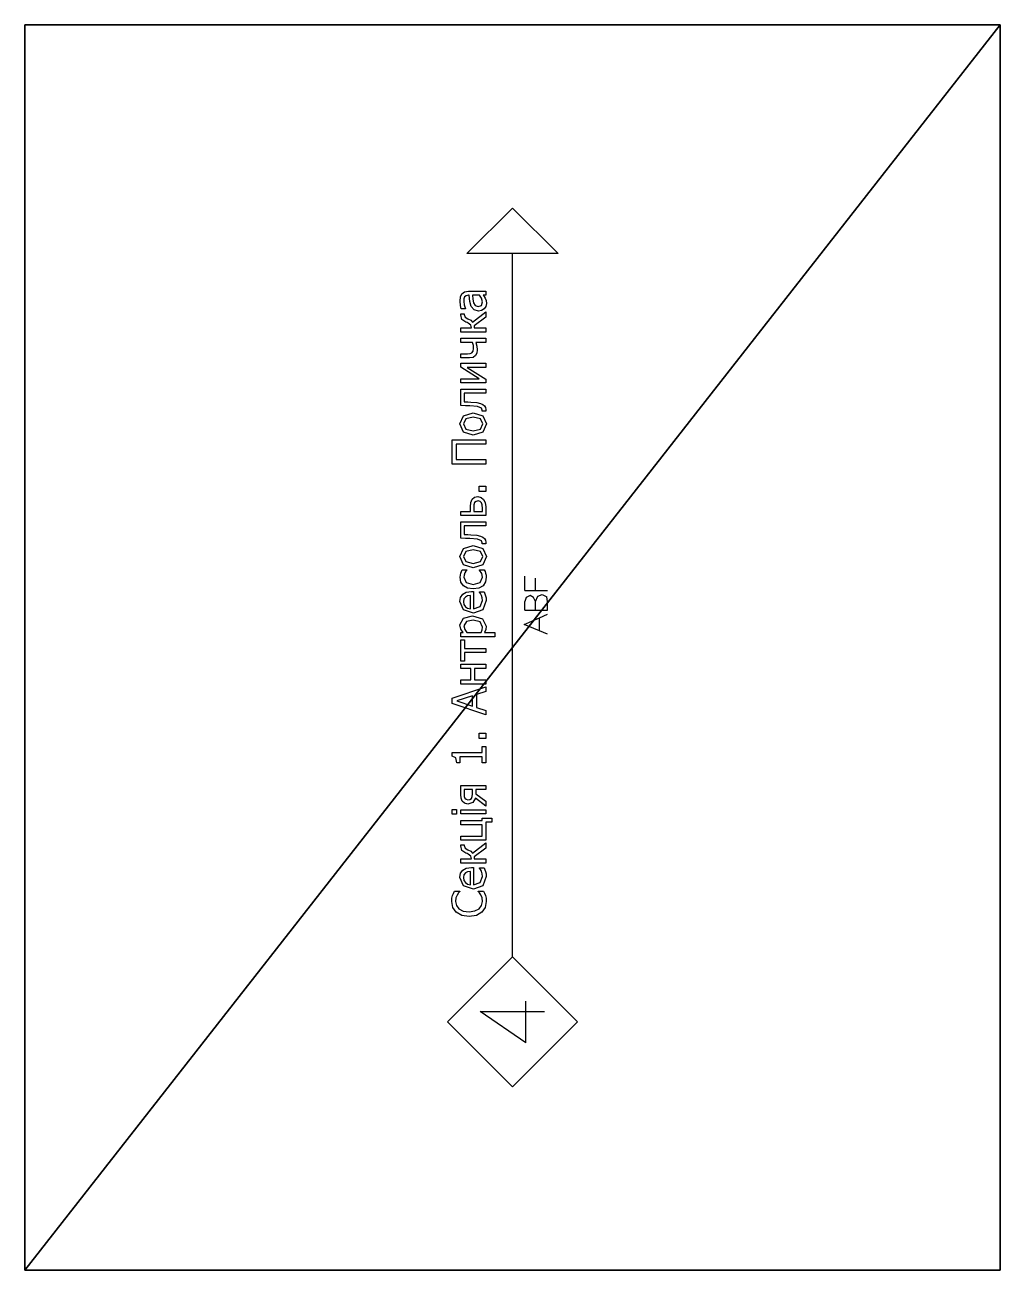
# Model space of a CAD drawing. Header units: millimetres. Extents: x -4450 to 26, y -548 to 1271.
# Drawn here: x -3230 to -2630, y 0 to 766 of the extents above; entities that cross this region are included whole.
import ezdxf

# ---------------------------------------------------------------- set-up
doc = ezdxf.new("R2010")
doc.units = ezdxf.units.MM
doc.header["$LTSCALE"] = 25.4
doc.layers.get('0').update_dxf_attribs({"true_color": 0xffffff})
doc.layers.add('ABF_cuttingLines', color=190, linetype='Continuous', true_color=0x9900ff)
doc.layers.add('ABF_Label', color=252, linetype='Continuous', true_color=0x777799)

# ---------------------------------------------------------------- blocks, each defined once
blk = doc.blocks.new('Group67#1')
at = {"layer": 'ABF_Label', "color": 0}
for p, q in [((-105.06, 16.97), (-104.64, 19.83)), ((-104.64, 19.83), (-103.43, 21.95)), ((-103.43, 21.95), (-101.58, 23.28)), ((-102.09, 20.92), (-102.94, 19.24)), ((-100.78, 21.92), (-102.09, 20.92)), ((-101.58, 23.28), (-99.19, 23.74)), ((-99.2, 22.26), (-100.78, 21.92)), ((-97.85, 22.09), (-99.2, 22.26)), ((-99.19, 23.74), (-97.96, 23.65)), ((-97.96, 23.65), (-96.89, 23.4)), ((-96.76, 21.64), (-97.85, 22.09)), ((-96.89, 23.4), (-96.03, 23.07)), ((-95.88, 21.06), (-96.76, 21.64)), ((-96.03, 23.07), (-95.16, 22.64)), ((-95.3, 20.55), (-95.88, 21.06)), ((-95.16, 20.55), (-95.3, 20.55)), ((-95.16, 22.64), (-95.16, 20.55)), ((-93.09, 19.11), (-89.82, 20.52)), ((-89.82, 20.52), (-88.2, 20.26)), ((-88.2, 20.26), (-86.98, 19.44)), ((-84.23, 10.47), (-84.23, 20.25)), ((-84.23, 20.25), (-82.58, 20.25)), ((-82.58, 20.25), (-82.58, 15.99)), ((-80.32, 18.28), (-79.25, 19.8)), ((-79.25, 19.8), (-77.47, 20.25)), ((-77.47, 20.25), (-77.03, 20.25)), ((-77.03, 20.25), (-77.03, 18.83)), ((-75.29, 10.47), (-75.29, 20.25)), ((-75.29, 20.25), (-73.65, 20.25)), ((-73.65, 20.25), (-73.65, 11.89)), ((-69.28, 11.89), (-69.28, 20.25)), ((-69.28, 20.25), (-67.63, 20.25)), ((-67.63, 20.25), (-67.63, 11.89)), ((-65.12, 21.89), (-65.12, 23.6)), ((-65.12, 23.6), (-63.24, 23.6)), ((-63.24, 21.89), (-65.12, 21.89)), ((-65, 10.47), (-65, 20.25)), ((-65, 20.25), (-63.36, 20.25)), ((-63.36, 20.25), (-63.36, 10.47)), ((-63.24, 23.6), (-63.24, 21.89)), ((-60.83, 18.74), (-59.97, 19.66)), ((-59.97, 19.66), (-58.86, 20.11)), ((-58.86, 20.11), (-57.37, 20.25)), ((-57.37, 20.25), (-53.85, 20.25)), ((-53.85, 20.25), (-53.85, 10.47)), ((-45.08, 21.73), (-43.1, 22.11)), ((-45.08, 20.54), (-45.08, 21.73)), ((-42.71, 20.54), (-45.08, 20.54)), ((-43.1, 22.11), (-42.39, 23.55)), ((-42.71, 11.8), (-42.71, 20.54)), ((-42.39, 23.55), (-41.03, 23.55)), ((-41.03, 23.55), (-41.03, 11.8)), ((-26.32, 10.47), (-21.92, 23.51)), ((-20.89, 21.74), (-22.9, 15.59)), ((-21.92, 23.51), (-19.78, 23.51)), ((-18.88, 15.59), (-20.89, 21.74)), ((-19.78, 23.51), (-15.38, 10.47)), ((-14.28, 10.47), (-14.28, 20.25)), ((-14.28, 20.25), (-12.63, 20.25)), ((-12.63, 20.25), (-12.63, 16.29)), ((-8.2, 16.29), (-8.2, 20.25)), ((-8.2, 20.25), (-6.56, 20.25)), ((-6.56, 20.25), (-6.56, 10.47)), ((-5.34, 18.8), (-5.34, 20.25)), ((-5.34, 20.25), (2.96, 20.25)), ((2.96, 20.25), (2.96, 18.8)), ((4.19, 6.86), (4.19, 20.25)), ((4.19, 20.25), (5.84, 20.25)), ((5.84, 20.25), (5.84, 19.23)), ((5.84, 19.23), (7.2, 20.15)), ((7.2, 20.15), (8.83, 20.52)), ((8.83, 20.52), (11.46, 19.19)), ((14.68, 19.11), (17.96, 20.52)), ((17.96, 20.52), (19.57, 20.26)), ((19.57, 20.26), (20.8, 19.44)), ((24.14, 19.15), (25.58, 20.13)), ((25.58, 20.13), (27.44, 20.48)), ((27.44, 20.48), (28.99, 20.25)), ((28.99, 20.25), (30.33, 19.72)), ((30.33, 19.72), (30.33, 17.88)), ((32.34, 19.16), (35.51, 20.52)), ((35.51, 20.52), (38.68, 19.17)), ((42.64, 18.38), (42.69, 20.25)), ((42.69, 20.25), (49.14, 20.25)), ((49.14, 20.25), (49.14, 10.47)), ((51.52, 10.47), (51.52, 20.25)), ((51.52, 20.25), (53.17, 20.25)), ((53.17, 20.25), (53.17, 16.44)), ((71.67, 10.47), (71.67, 23.51)), ((71.67, 23.51), (81.14, 23.51)), ((79.4, 21.97), (73.4, 21.97)), ((73.4, 21.97), (73.4, 10.47)), ((79.4, 10.47), (79.4, 21.97)), ((81.14, 23.51), (81.14, 10.47)), ((84.16, 19.16), (87.34, 20.52)), ((87.34, 20.52), (90.51, 19.17)), ((94.46, 18.38), (94.52, 20.25)), ((94.52, 20.25), (100.97, 20.25)), ((100.97, 20.25), (100.97, 10.47)), ((103.35, 10.47), (103.35, 20.25)), ((103.35, 20.25), (104.98, 20.25)), ((104.98, 20.25), (104.98, 13.07)), ((104.98, 13.07), (109.53, 20.25)), ((109.53, 20.25), (111.07, 20.25)), ((111.07, 20.25), (111.07, 10.47)), ((113.1, 16.74), (113.1, 20.25)), ((113.1, 20.25), (114.75, 20.25)), ((114.75, 20.25), (114.75, 17.6)), ((119.17, 15.57), (119.17, 20.25)), ((119.17, 20.25), (120.81, 20.25)), ((120.81, 20.25), (120.81, 10.47)), ((123.19, 10.47), (123.19, 20.25)), ((123.19, 20.25), (124.84, 20.25)), ((124.84, 20.25), (124.84, 15.99)), ((127.1, 18.28), (128.17, 19.8)), ((128.17, 19.8), (129.95, 20.25)), ((129.95, 20.25), (130.39, 20.25)), ((130.39, 20.25), (130.39, 18.83)), ((132.24, 20.04), (133.55, 20.33)), ((132.24, 18.37), (132.24, 20.04)), ((133.55, 20.33), (135.23, 20.49)), ((135.23, 20.49), (136.93, 20.33)), ((136.93, 20.33), (138.17, 19.76)), ((138.17, 19.76), (138.97, 18.72)), ((-104.63, 14.06), (-105.06, 16.97)), ((-102.94, 19.24), (-103.25, 16.97)), ((-103.25, 16.97), (-102.93, 14.67)), ((-102.93, 14.67), (-102.04, 13.03)), ((-94.34, 15.3), (-93.09, 19.11)), ((-93.05, 11.56), (-94.34, 15.3)), ((-92.43, 17.54), (-92.67, 16.45)), ((-92.67, 16.45), (-87.49, 16.45)), ((-85.89, 15.19), (-92.67, 15.19)), ((-92.67, 15.19), (-91.81, 12.58)), ((-91.86, 18.39), (-92.43, 17.54)), ((-91.03, 18.97), (-91.86, 18.39)), ((-89.91, 19.16), (-91.03, 18.97)), ((-88.79, 18.97), (-89.91, 19.16)), ((-88.05, 18.41), (-88.79, 18.97)), ((-87.65, 17.6), (-88.05, 18.41)), ((-87.49, 16.45), (-87.65, 17.6)), ((-86.98, 19.44), (-86.17, 18.06)), ((-86.17, 18.06), (-85.89, 16.08)), ((-85.89, 16.08), (-85.89, 15.19)), ((-82.58, 15.99), (-81.49, 16.26)), ((-81.76, 14.98), (-82.58, 14.98)), ((-82.58, 14.98), (-82.58, 10.47)), ((-78.4, 10.47), (-81.76, 14.98)), ((-81.49, 16.26), (-80.72, 17.26)), ((-80.72, 17.26), (-80.51, 17.77)), ((-80.51, 17.77), (-80.32, 18.28)), ((-79.6, 16.32), (-80.34, 15.67)), ((-80.34, 15.67), (-76.35, 10.47)), ((-79.02, 17.51), (-79.6, 16.32)), ((-78.44, 18.55), (-79.02, 17.51)), ((-77.4, 18.83), (-78.44, 18.55)), ((-77.03, 18.83), (-77.4, 18.83)), ((-61.15, 17.46), (-60.83, 18.74)), ((-60.58, 15.56), (-61.15, 17.46)), ((-58.8, 14.5), (-60.58, 15.56)), ((-59.3, 18.12), (-59.46, 17.41)), ((-59.46, 17.41), (-59.35, 16.63)), ((-59.35, 16.63), (-58.95, 16.07)), ((-58.82, 18.64), (-59.3, 18.12)), ((-58.95, 16.07), (-58.2, 15.73)), ((-58.18, 18.87), (-58.82, 18.64)), ((-58.2, 15.73), (-57.23, 15.64)), ((-57.29, 18.94), (-58.18, 18.87)), ((-55.5, 18.94), (-57.29, 18.94)), ((-57.23, 15.64), (-55.5, 15.64)), ((-55.5, 15.64), (-55.5, 18.94)), ((-22.9, 15.59), (-18.88, 15.59)), ((-12.63, 16.29), (-8.2, 16.29)), ((-8.2, 14.87), (-12.63, 14.87)), ((-12.63, 14.87), (-12.63, 10.47)), ((-8.2, 10.47), (-8.2, 14.87)), ((-2.01, 18.8), (-5.34, 18.8)), ((-2.01, 10.47), (-2.01, 18.8)), ((2.96, 18.8), (-0.36, 18.8)), ((-0.36, 18.8), (-0.36, 10.47)), ((7.08, 18.64), (5.84, 17.84)), ((5.84, 17.84), (5.84, 12.3)), ((8.43, 18.95), (7.08, 18.64)), ((10.16, 18.03), (8.43, 18.95)), ((9.99, 12.69), (10.7, 15.43)), ((10.7, 15.43), (10.16, 18.03)), ((12.4, 15.62), (11.23, 11.72)), ((11.46, 19.19), (12.4, 15.62)), ((13.43, 15.3), (14.68, 19.11)), ((14.72, 11.56), (13.43, 15.3)), ((15.35, 17.54), (15.1, 16.45)), ((15.1, 16.45), (20.28, 16.45)), ((21.88, 15.19), (15.1, 15.19)), ((15.1, 15.19), (15.96, 12.58)), ((15.91, 18.39), (15.35, 17.54)), ((16.75, 18.97), (15.91, 18.39)), ((17.86, 19.16), (16.75, 18.97)), ((18.98, 18.97), (17.86, 19.16)), ((19.72, 18.41), (18.98, 18.97)), ((20.12, 17.6), (19.72, 18.41)), ((20.28, 16.45), (20.12, 17.6)), ((20.8, 19.44), (21.6, 18.06)), ((21.6, 18.06), (21.88, 16.08)), ((21.88, 16.08), (21.88, 15.19)), ((22.87, 15.35), (23.22, 17.57)), ((23.21, 13.09), (22.87, 15.35)), ((23.22, 17.57), (24.14, 19.15)), ((25.36, 18.08), (24.58, 15.35)), ((24.58, 15.35), (25.33, 12.64)), ((27.41, 19.05), (25.36, 18.08)), ((28.3, 18.92), (27.41, 19.05)), ((29.11, 18.61), (28.3, 18.92)), ((29.78, 18.22), (29.11, 18.61)), ((30.23, 17.88), (29.78, 18.22)), ((30.33, 17.88), (30.23, 17.88)), ((31.13, 15.35), (32.34, 19.16)), ((32.3, 11.58), (31.13, 15.35)), ((33.53, 18.18), (32.83, 15.35)), ((32.83, 15.35), (33.53, 12.56)), ((35.51, 19.1), (33.53, 18.18)), ((37.48, 18.18), (35.51, 19.1)), ((38.17, 15.35), (37.48, 18.18)), ((37.48, 12.55), (38.17, 15.35)), ((38.68, 19.17), (39.87, 15.35)), ((39.87, 15.35), (38.68, 11.54)), ((42.28, 13.68), (42.57, 16.68)), ((42.57, 16.68), (42.64, 18.38)), ((44.03, 16.26), (43.85, 13.95)), ((44.08, 17.47), (44.03, 16.26)), ((44.13, 18.87), (44.08, 17.47)), ((47.49, 18.87), (44.13, 18.87)), ((47.49, 10.47), (47.49, 18.87)), ((53.17, 16.44), (54.99, 16.44)), ((54.4, 15.11), (53.17, 15.11)), ((53.17, 15.11), (53.17, 11.78)), ((55.74, 15.06), (54.4, 15.11)), ((54.99, 16.44), (56.7, 16.33)), ((56.58, 14.8), (55.74, 15.06)), ((57.08, 14.25), (56.58, 14.8)), ((56.7, 16.33), (57.92, 15.77)), ((57.92, 15.77), (58.68, 14.8)), ((58.68, 14.8), (58.93, 13.5)), ((82.96, 15.35), (84.16, 19.16)), ((84.13, 11.58), (82.96, 15.35)), ((85.35, 18.18), (84.66, 15.35)), ((84.66, 15.35), (85.35, 12.56)), ((87.34, 19.1), (85.35, 18.18)), ((89.31, 18.18), (87.34, 19.1)), ((89.3, 12.55), (90, 15.35)), ((90, 15.35), (89.31, 18.18)), ((90.51, 19.17), (91.7, 15.35)), ((91.7, 15.35), (90.51, 11.54)), ((94.11, 13.68), (94.4, 16.68)), ((94.4, 16.68), (94.46, 18.38)), ((95.85, 16.26), (95.67, 13.95)), ((95.9, 17.47), (95.85, 16.26)), ((95.96, 18.87), (95.9, 17.47)), ((99.32, 18.87), (95.96, 18.87)), ((99.32, 10.47), (99.32, 18.87)), ((109.44, 17.76), (104.84, 10.47)), ((109.44, 10.47), (109.44, 17.76)), ((113.34, 15.38), (113.1, 16.74)), ((114, 14.44), (113.34, 15.38)), ((114.75, 17.6), (114.8, 16.57)), ((114.8, 16.57), (115.09, 15.83)), ((115.09, 15.83), (115.7, 15.35)), ((115.7, 15.35), (116.77, 15.19)), ((116.77, 15.19), (118.01, 15.3)), ((118.01, 15.3), (119.17, 15.57)), ((124.84, 15.99), (125.93, 16.26)), ((125.66, 14.98), (124.84, 14.98)), ((124.84, 14.98), (124.84, 10.47)), ((129.02, 10.47), (125.66, 14.98)), ((125.93, 16.26), (126.7, 17.26)), ((126.7, 17.26), (126.91, 17.77)), ((126.91, 17.77), (127.1, 18.28)), ((127.82, 16.32), (127.08, 15.67)), ((127.08, 15.67), (131.07, 10.47)), ((128.4, 17.51), (127.82, 16.32)), ((128.98, 18.55), (128.4, 17.51)), ((130.02, 18.83), (128.98, 18.55)), ((130.39, 18.83), (130.02, 18.83)), ((131.44, 13.3), (131.87, 15.03)), ((131.87, 15.03), (133.23, 16.17)), ((132.34, 18.37), (132.24, 18.37)), ((133.88, 18.86), (132.34, 18.37)), ((133.23, 16.17), (135.18, 16.69)), ((134.66, 15.19), (133.57, 14.57)), ((135.22, 19.03), (133.88, 18.86)), ((136.11, 15.45), (134.66, 15.19)), ((135.18, 16.69), (137.59, 16.9)), ((136.16, 18.97), (135.22, 19.03)), ((137.59, 15.59), (136.11, 15.45)), ((136.93, 18.7), (136.16, 18.97)), ((137.42, 18.15), (136.93, 18.7)), ((137.59, 17.22), (137.42, 18.15)), ((137.59, 16.9), (137.59, 17.22)), ((137.59, 12.88), (137.59, 15.59)), ((138.97, 18.72), (139.23, 17.16)), ((139.23, 17.16), (139.23, 10.47)), ((-154.42, -5.18), (-142.16, 12.66)), ((-142.16, 12.66), (-142.16, -5.18)), ((-103.42, 11.94), (-104.63, 14.06)), ((-101.56, 10.66), (-103.42, 11.94)), ((-102.04, 13.03), (-100.76, 12.06)), ((-99.21, 10.23), (-101.56, 10.66)), ((-100.76, 12.06), (-99.2, 11.73)), ((-97.95, 10.33), (-99.21, 10.23)), ((-99.2, 11.73), (-97.81, 11.91)), ((-96.89, 10.61), (-97.95, 10.33)), ((-97.81, 11.91), (-96.67, 12.38)), ((-95.97, 10.97), (-96.89, 10.61)), ((-96.67, 12.38), (-95.84, 12.93)), ((-95.16, 11.35), (-95.97, 10.97)), ((-95.84, 12.93), (-95.29, 13.42)), ((-95.29, 13.42), (-95.16, 13.42)), ((-95.16, 13.42), (-95.16, 11.35)), ((-89.42, 10.24), (-93.05, 11.56)), ((-91.81, 12.58), (-89.44, 11.68)), ((-89.44, 11.68), (-88.37, 11.8)), ((-88.44, 10.31), (-89.42, 10.24)), ((-87.56, 10.51), (-88.44, 10.31)), ((-88.37, 11.8), (-87.43, 12.11)), ((-86.79, 10.78), (-87.56, 10.51)), ((-87.43, 12.11), (-86.68, 12.5)), ((-86.08, 11.06), (-86.79, 10.78)), ((-86.68, 12.5), (-86.17, 12.86)), ((-86.17, 12.86), (-86.08, 12.86)), ((-86.08, 12.86), (-86.08, 11.06)), ((-82.58, 10.47), (-84.23, 10.47)), ((-76.35, 10.47), (-78.4, 10.47)), ((-68.19, 10.47), (-75.29, 10.47)), ((-73.65, 11.89), (-69.28, 11.89)), ((-68.19, 8.12), (-68.19, 10.47)), ((-67.63, 11.89), (-66.66, 11.89)), ((-66.66, 11.89), (-66.66, 8.12)), ((-63.36, 10.47), (-65, 10.47)), ((-61.95, 10.47), (-58.8, 14.5)), ((-60.03, 10.47), (-61.95, 10.47)), ((-57.13, 14.35), (-60.03, 10.47)), ((-55.5, 14.35), (-57.13, 14.35)), ((-55.5, 10.47), (-55.5, 14.35)), ((-53.85, 10.47), (-55.5, 10.47)), ((-45.08, 10.47), (-45.08, 11.8)), ((-45.08, 11.8), (-42.71, 11.8)), ((-38.72, 10.47), (-45.08, 10.47)), ((-41.03, 11.8), (-38.72, 11.8)), ((-38.72, 11.8), (-38.72, 10.47)), ((-35.6, 10.47), (-35.6, 12.96)), ((-35.6, 12.96), (-33.51, 12.96)), ((-33.51, 10.47), (-35.6, 10.47)), ((-33.51, 12.96), (-33.51, 10.47)), ((-24.56, 10.47), (-26.32, 10.47)), ((-23.38, 14.11), (-24.56, 10.47)), ((-18.4, 14.11), (-23.38, 14.11)), ((-17.22, 10.47), (-18.4, 14.11)), ((-15.38, 10.47), (-17.22, 10.47)), ((-12.63, 10.47), (-14.28, 10.47)), ((-6.56, 10.47), (-8.2, 10.47)), ((-0.36, 10.47), (-2.01, 10.47)), ((5.84, 12.3), (6.95, 11.87)), ((6.99, 10.44), (5.84, 10.96)), ((5.84, 10.96), (5.84, 6.86)), ((6.95, 11.87), (8, 11.75)), ((8.27, 10.27), (6.99, 10.44)), ((8, 11.75), (9.99, 12.69)), ((11.23, 11.72), (8.27, 10.27)), ((18.35, 10.24), (14.72, 11.56)), ((15.96, 12.58), (18.34, 11.68)), ((18.34, 11.68), (19.4, 11.8)), ((19.34, 10.31), (18.35, 10.24)), ((20.21, 10.51), (19.34, 10.31)), ((19.4, 11.8), (20.34, 12.11)), ((20.98, 10.78), (20.21, 10.51)), ((20.34, 12.11), (21.1, 12.5)), ((21.7, 11.06), (20.98, 10.78)), ((21.1, 12.5), (21.6, 12.86)), ((21.6, 12.86), (21.7, 12.86)), ((21.7, 12.86), (21.7, 11.06)), ((24.14, 11.5), (23.21, 13.09)), ((25.59, 10.56), (24.14, 11.5)), ((25.33, 12.64), (27.41, 11.68)), ((27.44, 10.25), (25.59, 10.56)), ((27.41, 11.68), (28.94, 12.01)), ((28.29, 10.31), (27.44, 10.25)), ((29.05, 10.5), (28.29, 10.31)), ((28.94, 12.01), (30.23, 12.87)), ((29.71, 10.74), (29.05, 10.5)), ((30.33, 11.02), (29.71, 10.74)), ((30.23, 12.87), (30.33, 12.87)), ((30.33, 12.87), (30.33, 11.02)), ((35.51, 10.2), (32.3, 11.58)), ((33.53, 12.56), (35.51, 11.61)), ((35.51, 11.61), (37.48, 12.55)), ((38.68, 11.54), (35.51, 10.2)), ((40.5, 10.47), (40.5, 11.9)), ((40.5, 11.9), (40.59, 11.9)), ((40.81, 10.46), (40.5, 10.47)), ((40.59, 11.9), (40.72, 11.89)), ((40.72, 11.89), (40.87, 11.89)), ((41.17, 10.45), (40.81, 10.46)), ((40.87, 11.89), (41.28, 11.95)), ((41.94, 10.58), (41.17, 10.45)), ((41.28, 11.95), (41.64, 12.17)), ((41.64, 12.17), (42.28, 13.68)), ((42.58, 10.97), (41.94, 10.58)), ((43.1, 11.56), (42.58, 10.97)), ((43.53, 12.46), (43.1, 11.56)), ((43.85, 13.95), (43.53, 12.46)), ((49.14, 10.47), (47.49, 10.47)), ((54.95, 10.47), (51.52, 10.47)), ((53.17, 11.78), (54.36, 11.78)), ((54.36, 11.78), (55.72, 11.85)), ((56.64, 10.65), (54.95, 10.47)), ((55.72, 11.85), (56.55, 12.14)), ((56.55, 12.14), (57.07, 12.68)), ((57.87, 11.27), (56.64, 10.65)), ((57.07, 12.68), (57.23, 13.47)), ((57.23, 13.47), (57.08, 14.25)), ((58.65, 12.21), (57.87, 11.27)), ((58.93, 13.5), (58.65, 12.21)), ((60.97, 10.47), (60.97, 12.96)), ((60.97, 12.96), (63.07, 12.96)), ((63.07, 10.47), (60.97, 10.47)), ((63.07, 12.96), (63.07, 10.47)), ((73.4, 10.47), (71.67, 10.47)), ((81.14, 10.47), (79.4, 10.47)), ((87.34, 10.2), (84.13, 11.58)), ((85.35, 12.56), (87.34, 11.61)), ((87.34, 11.61), (89.3, 12.55)), ((90.51, 11.54), (87.34, 10.2)), ((92.33, 10.47), (92.33, 11.9)), ((92.33, 11.9), (92.42, 11.9)), ((92.64, 10.46), (92.33, 10.47)), ((92.42, 11.9), (92.54, 11.89)), ((92.54, 11.89), (92.7, 11.89)), ((92.99, 10.45), (92.64, 10.46)), ((92.7, 11.89), (93.11, 11.95)), ((93.77, 10.58), (92.99, 10.45)), ((93.11, 11.95), (93.47, 12.17)), ((93.47, 12.17), (94.11, 13.68)), ((94.4, 10.97), (93.77, 10.58)), ((94.93, 11.56), (94.4, 10.97)), ((95.35, 12.46), (94.93, 11.56)), ((95.67, 13.95), (95.35, 12.46)), ((100.97, 10.47), (99.32, 10.47)), ((104.84, 10.47), (103.35, 10.47)), ((111.07, 10.47), (109.44, 10.47)), ((115.02, 13.91), (114, 14.44)), ((116.23, 13.75), (115.02, 13.91)), ((117.67, 13.89), (116.23, 13.75)), ((119.17, 14.29), (117.67, 13.89)), ((119.17, 10.47), (119.17, 14.29)), ((120.81, 10.47), (119.17, 10.47)), ((124.84, 10.47), (123.19, 10.47)), ((131.07, 10.47), (129.02, 10.47)), ((131.68, 12.06), (131.44, 13.3)), ((132.31, 11.06), (131.68, 12.06)), ((133.27, 10.42), (132.31, 11.06)), ((133.57, 14.57), (133.14, 13.41)), ((133.14, 13.41), (133.62, 12.14)), ((134.41, 10.2), (133.27, 10.42)), ((133.62, 12.14), (135, 11.71)), ((135.56, 10.32), (134.41, 10.2)), ((135, 11.71), (136.41, 12.05)), ((136.4, 10.67), (135.56, 10.32)), ((137.05, 11.09), (136.4, 10.67)), ((136.41, 12.05), (137.59, 12.88)), ((137.59, 11.51), (137.05, 11.09)), ((137.59, 10.47), (137.59, 11.51)), ((139.23, 10.47), (137.59, 10.47)), ((-66.66, 8.12), (-68.19, 8.12)), ((5.84, 6.86), (4.19, 6.86)), ((-120.87, 0), (153.89, 0)), ((6.49, -10.57), (8.95, -4.58)), ((8.95, -4.58), (11.61, -10.57)), ((22.27, -4.79), (22.27, -8.97)), ((22.27, -4.79), (27.81, -4.79)), ((-154.42, -5.18), (-142.16, -5.18)), ((-142.16, -5.18), (-138.13, -5.18)), ((-142.16, -5.18), (-142.16, -12.45)), ((14.53, -4.88), (17.96, -4.88)), ((14.53, -4.88), (14.53, -8.98)), ((14.53, -8.98), (14.53, -13.72)), ((14.53, -8.98), (17.96, -8.98)), ((19.51, -5.38), (17.96, -4.88)), ((17.96, -8.98), (19.55, -8.25)), ((17.96, -8.98), (20.04, -9.9)), ((20.29, -6.84), (19.51, -5.38)), ((19.55, -8.25), (20.29, -6.84)), ((22.27, -8.97), (27.09, -8.97)), ((22.27, -8.97), (22.27, -13.72)), ((5.21, -13.72), (6.49, -10.57)), ((6.49, -10.57), (11.61, -10.57)), ((11.61, -10.57), (13.01, -13.72)), ((14.53, -13.72), (17.96, -13.72)), ((17.96, -13.72), (19.76, -13.36)), ((20.74, -11.59), (19.76, -13.36)), ((20.04, -9.9), (20.74, -11.59))]:
    blk.add_line(p, q, dxfattribs=at)
for points in [[(-120.87, 0, 0), (-146.27, -25.4, 0), (-171.67, 0, 0), (-146.27, 25.4, 0), (-120.87, 0, 0)], [(153.89, 17.78, 0), (171.67, 0, 0), (153.89, -17.78, 0), (153.89, 17.78, 0)]]:
    blk.add_polyline3d(points, close=True, dxfattribs=at)
blk = doc.blocks.new('Group76#1')
at = {"layer": 'ABF_cuttingLines', "color": 0}
blk.add_polyline3d([(0, 486, 0), (600, 486, 0), (600, 1252, 0), (0, 1252, 0), (0, 486, 0)], close=True, dxfattribs=at)
blk = doc.blocks.new('______ 1. ___#8')
at = {"layer": 'ABF_cuttingLines', "color": 0}
for p, q in [((0, 1252), (0, 486)), ((600, 1252), (0, 1252)), ((600, 1252, 18), (0, 1252, 18)), ((0, 1252, 18), (0, 486, 18)), ((600, 1252), (0, 1252)), ((0, 1252), (0, 1252, 18)), ((600, 1252, 18), (0, 1252, 18)), ((0, 1252), (0, 486)), ((0, 1252, 18), (0, 486, 18)), ((0, 1252), (0, 1252, 18)), ((600, 486), (600, 1252)), ((600, 486, 18), (600, 1252, 18)), ((600, 486), (600, 1252)), ((600, 1252), (600, 1252, 18)), ((600, 486, 18), (600, 1252, 18)), ((600, 1252), (600, 1252, 18)), ((0, 486), (600, 486)), ((0, 486, 18), (600, 486, 18)), ((0, 486), (600, 486)), ((0, 486, 18), (600, 486, 18)), ((0, 486), (0, 486, 18)), ((0, 486), (0, 486, 18)), ((600, 486), (600, 486, 18)), ((600, 486), (600, 486, 18))]:
    blk.add_line(p, q, dxfattribs=at)
blk.add_blockref('Group76#1', (0, 0, 18), dxfattribs=at)
at = {"layer": 'ABF_Label', "color": 0, "xscale": 1.574803149606299, "yscale": 1.574803149606299, "rotation": 90}
blk.add_blockref('Group67#1', (300, 869, 18), dxfattribs=at)
at = {"color": 0}
mesh = blk.add_polyface(dxfattribs=at)
corners = [(600, 1252), (0, 486), (0, 1252), (600, 486)]
mesh.append_faces([[corners[k] for k in face] for face in [(0, 1, 2), (1, 0, 3)]], dxfattribs={"vtx0": -1, "color": 0})
at = {"color": 7, "true_color": 0xffffff}
mesh = blk.add_polyface(dxfattribs=at)
corners = [(0, 486, 18), (600, 1252, 18), (0, 1252, 18), (600, 486, 18)]
mesh.append_faces([[corners[k] for k in face] for face in [(0, 1, 2), (1, 0, 3)]], dxfattribs={"vtx0": -1, "color": 7})
at = {"color": 0}
mesh = blk.add_polyface(dxfattribs=at)
corners = [(0, 1252, 18), (600, 1252), (0, 1252), (600, 1252, 18)]
mesh.append_faces([[corners[k] for k in face] for face in [(0, 1, 2), (1, 0, 3)]], dxfattribs={"vtx0": -1, "color": 0})
mesh = blk.add_polyface(dxfattribs=at)
corners = [(0, 1252, 18), (0, 486), (0, 486, 18), (0, 1252)]
mesh.append_faces([[corners[k] for k in face] for face in [(0, 1, 2), (1, 0, 3)]], dxfattribs={"vtx0": -1, "color": 0})
mesh = blk.add_polyface(dxfattribs=at)
corners = [(600, 1252), (600, 486, 18), (600, 486), (600, 1252, 18)]
mesh.append_faces([[corners[k] for k in face] for face in [(0, 1, 2), (1, 0, 3)]], dxfattribs={"vtx0": -1, "color": 0})
mesh = blk.add_polyface(dxfattribs=at)
corners = [(600, 486, 18), (0, 486), (600, 486), (0, 486, 18)]
mesh.append_faces([[corners[k] for k in face] for face in [(0, 1, 2), (1, 0, 3)]], dxfattribs={"vtx0": -1, "color": 0})
blk = doc.blocks.new('WOOD_OSB_THICKNESS_18')
at = {"color": 0}
blk.add_blockref('______ 1. ___#8', (-3230, -486), dxfattribs=at)

msp = doc.modelspace()

# ---------------------------------------------------------------- block references
at = {"color": 0}
msp.add_blockref('WOOD_OSB_THICKNESS_18', (0, 0), dxfattribs=at)

doc.saveas('drawing.dxf')
